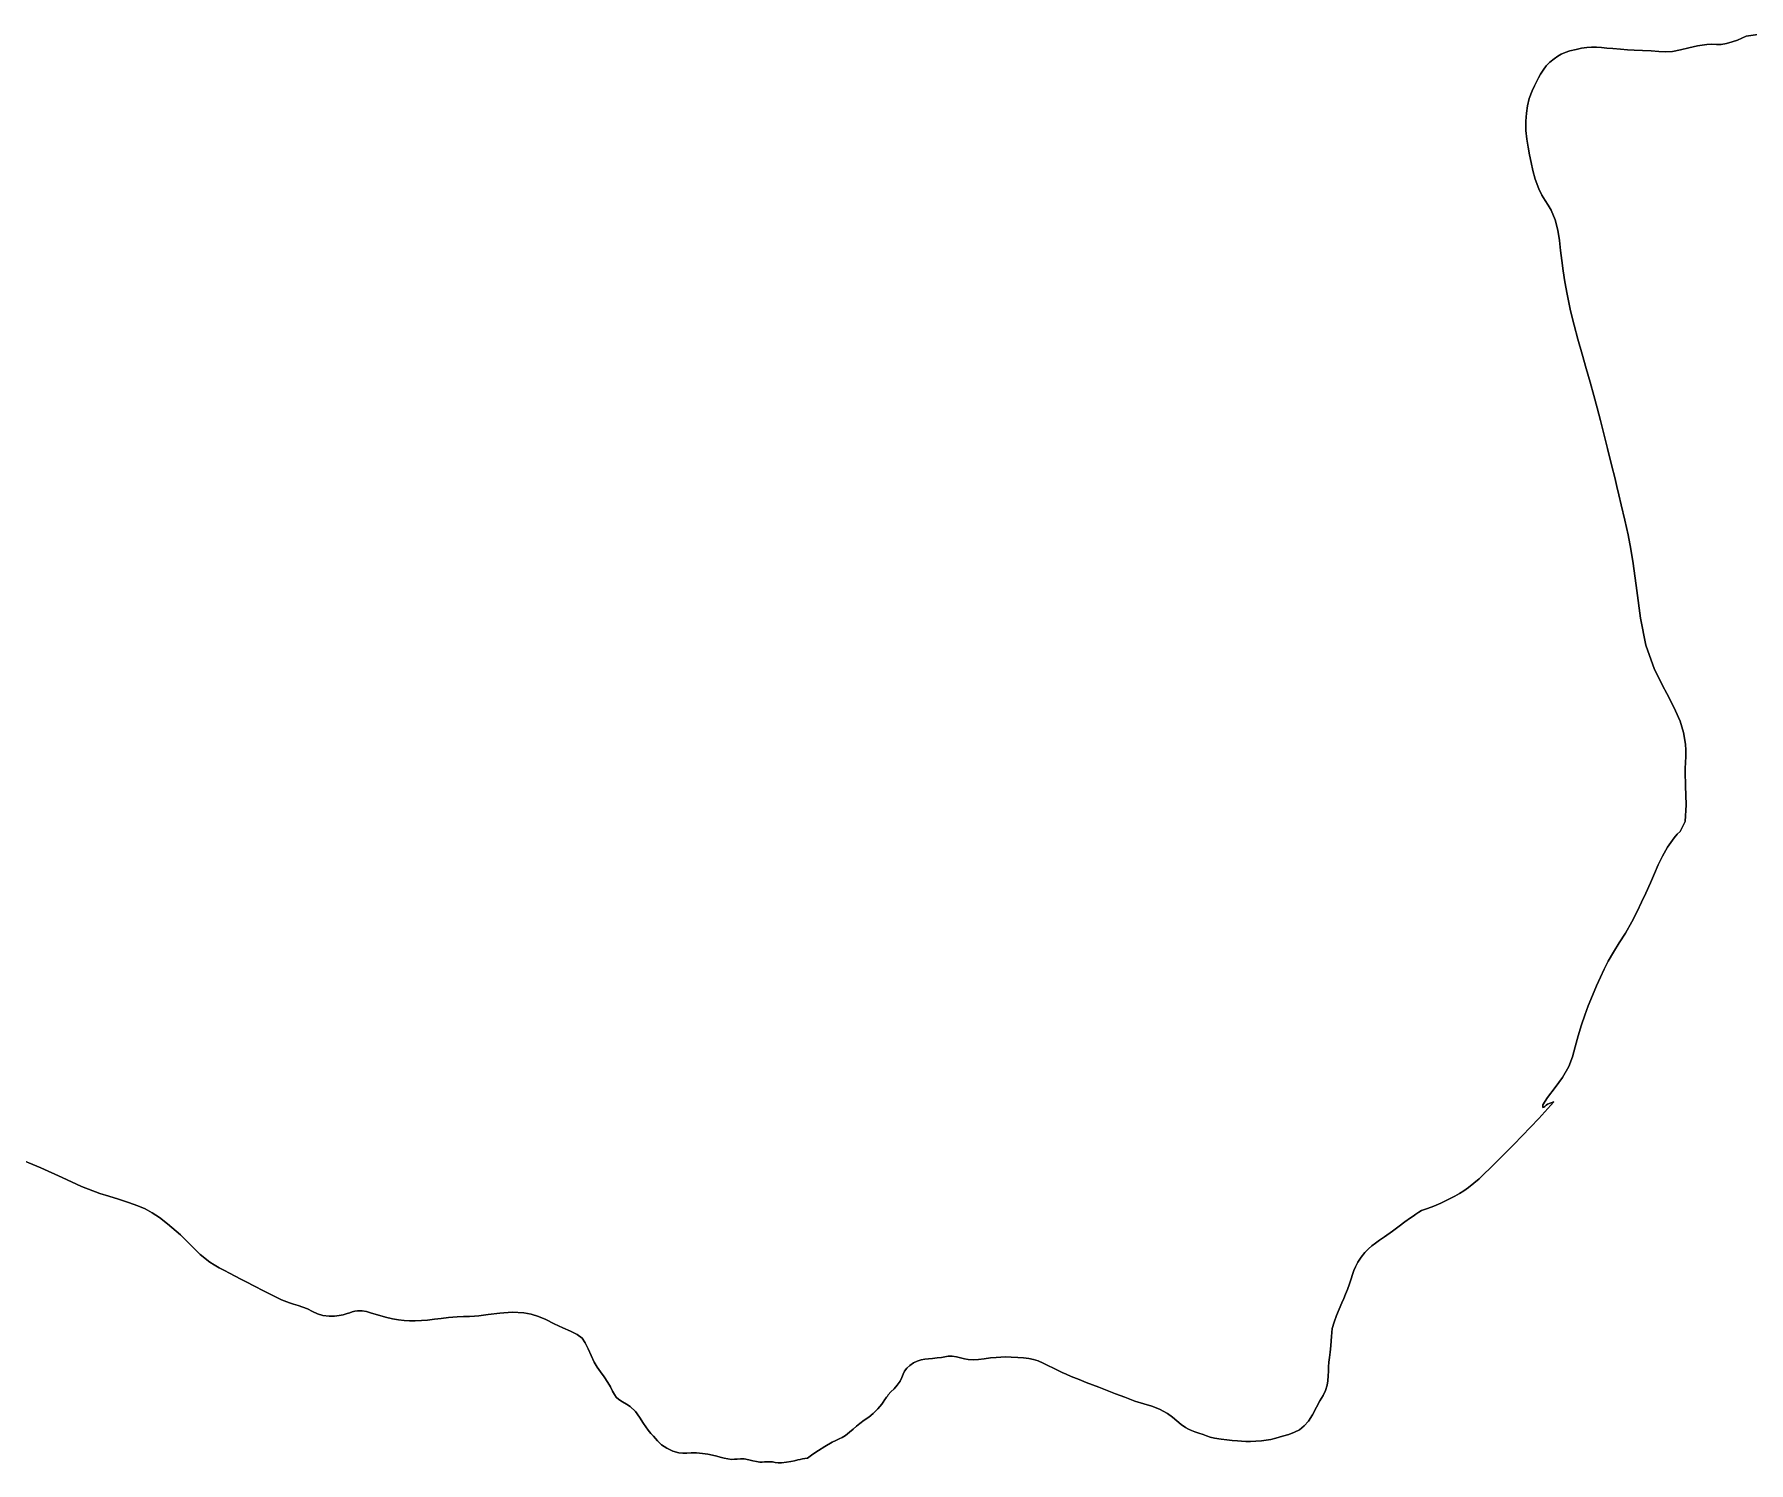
# Model space of a CAD drawing. Header units: inches. Extents: x 11258954 to 11313122, y 3645444 to 3695200.
# Drawn here: x 11266020 to 11266760, y 3673077 to 3673694 of the extents above; entities that cross this region are included whole.
import ezdxf

# ---------------------------------------------------------------- set-up
doc = ezdxf.new("R2010")
doc.units = ezdxf.units.IN
doc.header["$MEASUREMENT"] = 0
doc.layers.add('ZipCode', color=108, linetype='Continuous')

msp = doc.modelspace()

# ---------------------------------------------------------------- linework, layer by layer
at = {"layer": 'ZipCode'}
for points in [[(11266765.2815, 3673693.625, 0), (11266759.25, 3673692.8125, 0), (11266757.375, 3673691.9375, 0), (11266755.4065, 3673691.125, 0), (11266753.1875, 3673690.3125, 0), (11266750.6565, 3673689.625, 0), (11266748.375, 3673689.25, 0), (11266746.344, 3673689.25, 0), (11266744.4065, 3673689.3125, 0), (11266742.25, 3673689.25, 0), (11266738.219, 3673688.6875, 0), (11266734.4375, 3673687.8125, 0), (11266730.875, 3673686.875, 0), (11266727.4375, 3673686.25, 0), (11266724.5, 3673686.0625, 0), (11266721.469, 3673686.1875, 0), (11266718.1875, 3673686.4375, 0), (11266714.4375, 3673686.625, 0), (11266710.9065, 3673686.75, 0), (11266707.9375, 3673686.9375, 0), (11266705, 3673687.125, 0), (11266701.6565, 3673687.4375, 0), (11266699.094, 3673687.6875, 0), (11266696.719, 3673687.875, 0), (11266694.5315, 3673688.0625, 0), (11266692.4375, 3673688.0625, 0), (11266690.344, 3673687.9375, 0), (11266688.1565, 3673687.5625, 0), (11266685.7815, 3673687.0625, 0), (11266683.0625, 3673686.4375, 0), (11266681, 3673685.8125, 0), (11266679.344, 3673685.0625, 0), (11266677.844, 3673684.1875, 0), (11266676.25, 3673683.0625, 0), (11266674.4065, 3673681.5625, 0), (11266672.875, 3673679.9375, 0), (11266671.5625, 3673678.1875, 0), (11266670.4375, 3673676.4375, 0), (11266669.5, 3673674.8125, 0), (11266668.625, 3673673.125, 0), (11266667.75, 3673671.3125, 0), (11266666.844, 3673669.25, 0), (11266665.5625, 3673665.875, 0), (11266664.7815, 3673662.75, 0), (11266664.3125, 3673659.5625, 0), (11266664.0625, 3673656.0625, 0), (11266664.0625, 3673652.125, 0), (11266664.4375, 3673648.375, 0), (11266665, 3673644.9375, 0), (11266665.6565, 3673641.625, 0), (11266666.3125, 3673638.25, 0), (11266667.0315, 3673634.8125, 0), (11266668.094, 3673631.0625, 0), (11266669.6565, 3673626.8125, 0), (11266671, 3673624.0625, 0), (11266672.375, 3673621.8125, 0), (11266673.75, 3673619.8125, 0), (11266675.0625, 3673617.625, 0), (11266676.7815, 3673613.4375, 0), (11266677.875, 3673609, 0), (11266678.5625, 3673604.5625, 0), (11266679.0625, 3673600.25, 0), (11266679.594, 3673595.875, 0), (11266680.1875, 3673591.4375, 0), (11266680.9375, 3673586.75, 0), (11266681.844, 3673581.4375, 0), (11266683.3125, 3673574.125, 0), (11266684.875, 3673567.9375, 0), (11266686.5625, 3673561.9375, 0), (11266688.4375, 3673555.4375, 0), (11266690.1565, 3673549.25, 0), (11266691.8125, 3673543.3125, 0), (11266693.4065, 3673537.625, 0), (11266694.844, 3673532.25, 0), (11266696.2815, 3673526.75, 0), (11266697.719, 3673521.0625, 0), (11266699.344, 3673514.6875, 0), (11266701.25, 3673507.0625, 0), (11266702.469, 3673502.1875, 0), (11266703.4065, 3673498.3125, 0), (11266704.2815, 3673494.625, 0), (11266705.25, 3673490.4375, 0), (11266706.8125, 3673483.6875, 0), (11266708.1875, 3673477.375, 0), (11266709.4065, 3673471.25, 0), (11266710.4375, 3673465.0625, 0), (11266711.969, 3673453.375, 0), (11266713.5625, 3673441.375, 0), (11266715.9065, 3673429.75, 0), (11266719.6565, 3673419.25, 0), (11266721.3125, 3673415.875, 0), (11266723.125, 3673412.375, 0), (11266724.9375, 3673408.875, 0), (11266726.6565, 3673405.625, 0), (11266728.719, 3673401.4375, 0), (11266730.6565, 3673396.875, 0), (11266732.219, 3673392, 0), (11266733.0625, 3673387.0625, 0), (11266733.1875, 3673384.375, 0), (11266733.094, 3673381.6875, 0), (11266732.969, 3673379.0625, 0), (11266732.844, 3673376.4375, 0), (11266732.8785, 3673375.0515, 0), (11266733.0315, 3673368.9375, 0), (11266733.344, 3673360.75, 0), (11266732.875, 3673353.625, 0), (11266730.6565, 3673349.25, 0), (11266729.4375, 3673348.125, 0), (11266728.0625, 3673346.5, 0), (11266726.625, 3673344.5, 0), (11266725.25, 3673342.4375, 0), (11266723.0315, 3673338.625, 0), (11266721.2815, 3673334.9375, 0), (11266719.6565, 3673331.1875, 0), (11266717.844, 3673327.0625, 0), (11266715.844, 3673322.625, 0), (11266714.0625, 3673318.6875, 0), (11266712.1565, 3673314.75, 0), (11266709.844, 3673310.25, 0), (11266707.094, 3673305.375, 0), (11266704.4375, 3673301.125, 0), (11266701.9375, 3673297.1875, 0), (11266699.6565, 3673293.25, 0), (11266697.9375, 3673289.875, 0), (11266696.25, 3673286.3125, 0), (11266694.594, 3673282.5625, 0), (11266692.844, 3673278.4375, 0), (11266691, 3673273.9375, 0), (11266689.469, 3673269.875, 0), (11266688.0625, 3673265.75, 0), (11266686.6565, 3673261.0625, 0), (11266685.375, 3673256.25, 0), (11266684.219, 3673252, 0), (11266682.594, 3673247.8125, 0), (11266679.844, 3673243.0625, 0), (11266676.6565, 3673238.625, 0), (11266673.469, 3673234.4375, 0), (11266671.344, 3673231.25, 0), (11266671.4375, 3673230.0625, 0), (11266671.7815, 3673230.1875, 0), (11266672.2815, 3673230.5, 0), (11266672.844, 3673231, 0), (11266673.4375, 3673231.4375, 0), (11266676.094, 3673232.5625, 0), (11266669.625, 3673225.25, 0), (11266658.875, 3673214.125, 0), (11266648.6565, 3673203.875, 0), (11266646.094, 3673201.375, 0), (11266643.844, 3673199.25, 0), (11266641.6565, 3673197.375, 0), (11266639.25, 3673195.4375, 0), (11266637.344, 3673194.0625, 0), (11266635.469, 3673192.9375, 0), (11266633.4065, 3673191.8125, 0), (11266630.844, 3673190.4375, 0), (11266627.375, 3673188.6875, 0), (11266624.375, 3673187.4375, 0), (11266621.625, 3673186.4375, 0), (11266619.0625, 3673185.625, 0), (11266617.8125, 3673184.8125, 0), (11266616.5625, 3673184, 0), (11266615.375, 3673183.1875, 0), (11266614.25, 3673182.4375, 0), (11266611.7815, 3673180.625, 0), (11266609.3125, 3673178.8125, 0), (11266606.5315, 3673176.6875, 0), (11266603.0625, 3673174.25, 0), (11266600.844, 3673172.75, 0), (11266599.0625, 3673171.5, 0), (11266597.5, 3673170.375, 0), (11266596.0625, 3673169.0625, 0), (11266594.469, 3673167.375, 0), (11266592.9375, 3673165.375, 0), (11266591.5625, 3673163.3125, 0), (11266590.469, 3673161.25, 0), (11266589.7815, 3673159.625, 0), (11266589.219, 3673157.9375, 0), (11266588.594, 3673156.0625, 0), (11266587.844, 3673153.875, 0), (11266586.969, 3673151.4375, 0), (11266586.1875, 3673149.375, 0), (11266585.4375, 3673147.5, 0), (11266584.6565, 3673145.625, 0), (11266583.469, 3673143, 0), (11266582.2815, 3673140.25, 0), (11266581.219, 3673137.375, 0), (11266580.469, 3673134.625, 0), (11266580.219, 3673132.9375, 0), (11266580.125, 3673131.1875, 0), (11266580.0315, 3673129.3125, 0), (11266579.844, 3673127.0625, 0), (11266579.5315, 3673124.375, 0), (11266579.25, 3673122.125, 0), (11266579, 3673120.125, 0), (11266578.844, 3673118.0625, 0), (11266578.7815, 3673116.125, 0), (11266578.6875, 3673114.125, 0), (11266578.5625, 3673112.0625, 0), (11266578.25, 3673110.0625, 0), (11266577.5315, 3673107.75, 0), (11266576.469, 3673105.625, 0), (11266575.1565, 3673103.375, 0), (11266573.6565, 3673100.625, 0), (11266571.875, 3673097.3125, 0), (11266570.1565, 3673094.625, 0), (11266568.344, 3673092.5, 0), (11266566.25, 3673090.875, 0), (11266564.094, 3673089.75, 0), (11266561.6565, 3673088.875, 0), (11266558.969, 3673088.0625, 0), (11266556.0625, 3673087.25, 0), (11266553.875, 3673086.6875, 0), (11266551.9065, 3673086.3125, 0), (11266549.844, 3673086.0625, 0), (11266547.469, 3673085.875, 0), (11266545.1875, 3673085.75, 0), (11266543.125, 3673085.8125, 0), (11266541.25, 3673085.9375, 0), (11266539.469, 3673086.0625, 0), (11266537.2815, 3673086.25, 0), (11266534.969, 3673086.4375, 0), (11266532.469, 3673086.75, 0), (11266529.6565, 3673087.25, 0), (11266527.75, 3673087.6875, 0), (11266526.1875, 3673088.1875, 0), (11266524.6565, 3673088.8125, 0), (11266522.844, 3673089.4375, 0), (11266521.1565, 3673090, 0), (11266519.6565, 3673090.5625, 0), (11266518.3125, 3673091.1875, 0), (11266517.0625, 3673091.875, 0), (11266515.219, 3673093.1875, 0), (11266513.375, 3673094.6875, 0), (11266511.4375, 3673096.3125, 0), (11266509.25, 3673097.875, 0), (11266505.8125, 3673099.75, 0), (11266502.5315, 3673101, 0), (11266499.094, 3673102, 0), (11266495.25, 3673103.25, 0), (11266490.875, 3673104.875, 0), (11266486.875, 3673106.4375, 0), (11266483.1875, 3673107.875, 0), (11266479.6565, 3673109.25, 0), (11266476.969, 3673110.25, 0), (11266474.1875, 3673111.3125, 0), (11266471.125, 3673112.5, 0), (11266467.6565, 3673113.875, 0), (11266465.5315, 3673114.8125, 0), (11266463.75, 3673115.625, 0), (11266462.0315, 3673116.4375, 0), (11266460.0625, 3673117.4375, 0), (11266457.6875, 3673118.625, 0), (11266455.5315, 3673119.6875, 0), (11266453.5, 3673120.5625, 0), (11266451.469, 3673121.25, 0), (11266449.344, 3673121.6875, 0), (11266447.0625, 3673121.9375, 0), (11266444.594, 3673122.125, 0), (11266441.844, 3673122.25, 0), (11266439.4375, 3673122.3125, 0), (11266437.375, 3673122.25, 0), (11266435.2815, 3673122.125, 0), (11266432.844, 3673121.875, 0), (11266430.094, 3673121.5625, 0), (11266427.6565, 3673121.25, 0), (11266425.4065, 3673121.125, 0), (11266423.25, 3673121.25, 0), (11266421.625, 3673121.5625, 0), (11266419.969, 3673122, 0), (11266418.1875, 3673122.375, 0), (11266416.25, 3673122.625, 0), (11266414.594, 3673122.625, 0), (11266413.125, 3673122.375, 0), (11266411.625, 3673122.125, 0), (11266409.844, 3673121.875, 0), (11266407.844, 3673121.6875, 0), (11266406.0625, 3673121.5625, 0), (11266404.4375, 3673121.375, 0), (11266402.844, 3673121.0625, 0), (11266401.219, 3673120.5, 0), (11266399.594, 3673119.75, 0), (11266398.0625, 3673118.6875, 0), (11266396.6565, 3673117.4375, 0), (11266395.75, 3673116.1875, 0), (11266395.1565, 3673114.875, 0), (11266394.625, 3673113.4375, 0), (11266393.844, 3673111.875, 0), (11266392.5315, 3673110.0625, 0), (11266391.1875, 3673108.5625, 0), (11266389.875, 3673107.25, 0), (11266388.6565, 3673105.875, 0), (11266388.3125, 3673105.4375, 0), (11266387.969, 3673104.9375, 0), (11266387.625, 3673104.4375, 0), (11266387.25, 3673103.875, 0), (11266386.5315, 3673102.8125, 0), (11266385.875, 3673101.875, 0), (11266385.125, 3673100.9375, 0), (11266384.25, 3673099.875, 0), (11266382.25, 3673097.875, 0), (11266380.2815, 3673096.3125, 0), (11266378.3125, 3673095, 0), (11266376.469, 3673093.625, 0), (11266375.0315, 3673092.4375, 0), (11266373.594, 3673091.125, 0), (11266372.0315, 3673089.75, 0), (11266370.25, 3673088.4375, 0), (11266368.8125, 3673087.5625, 0), (11266367.469, 3673086.875, 0), (11266366.0625, 3673086.25, 0), (11266364.469, 3673085.4375, 0), (11266361.344, 3673083.6875, 0), (11266358.594, 3673081.9375, 0), (11266356.1565, 3673080.3125, 0), (11266353.844, 3673078.625, 0), (11266352.719, 3673078.4375, 0), (11266351.625, 3673078.25, 0), (11266350.594, 3673078.0625, 0), (11266349.6565, 3673077.875, 0), (11266348.1875, 3673077.5, 0), (11266346.625, 3673077.125, 0), (11266344.8125, 3673076.8125, 0), (11266342.6565, 3673076.625, 0), (11266341.094, 3673076.625, 0), (11266339.8125, 3673076.75, 0), (11266338.6565, 3673076.9375, 0), (11266337.469, 3673077.0625, 0), (11266336.4065, 3673077.0625, 0), (11266335.3125, 3673076.9375, 0), (11266334.219, 3673076.875, 0), (11266333.25, 3673076.875, 0), (11266331.7815, 3673077.125, 0), (11266330.25, 3673077.5, 0), (11266328.5315, 3673077.9375, 0), (11266326.469, 3673078.25, 0), (11266324.844, 3673078.3125, 0), (11266323.5, 3673078.1875, 0), (11266322.2815, 3673078.125, 0), (11266321.0625, 3673078.0625, 0), (11266319.469, 3673078.25, 0), (11266317.7815, 3673078.5625, 0), (11266316.125, 3673079, 0), (11266314.6565, 3673079.4375, 0), (11266312.7815, 3673079.9375, 0), (11266310.7815, 3673080.375, 0), (11266308.5, 3673080.625, 0), (11266305.844, 3673080.875, 0), (11266303.625, 3673080.9375, 0), (11266301.719, 3673080.8125, 0), (11266299.969, 3673080.75, 0), (11266298.25, 3673080.875, 0), (11266295.6875, 3673081.625, 0), (11266293.094, 3673082.875, 0), (11266290.8125, 3673084.375, 0), (11266289.0625, 3673086.0625, 0), (11266288.219, 3673087.0625, 0), (11266287.25, 3673088.125, 0), (11266286.1875, 3673089.25, 0), (11266285.0625, 3673090.625, 0), (11266283, 3673093.5625, 0), (11266281.3125, 3673096.3125, 0), (11266279.5315, 3673098.75, 0), (11266277.25, 3673100.875, 0), (11266275.625, 3673101.9375, 0), (11266273.9375, 3673102.9375, 0), (11266272.375, 3673103.9375, 0), (11266271.25, 3673104.875, 0), (11266270.4065, 3673106.0625, 0), (11266269.625, 3673107.5625, 0), (11266268.719, 3673109.375, 0), (11266267.6565, 3673111.25, 0), (11266265.969, 3673113.75, 0), (11266264.4065, 3673115.875, 0), (11266262.969, 3673117.875, 0), (11266261.6565, 3673120.0625, 0), (11266260.344, 3673122.875, 0), (11266259.125, 3673125.8125, 0), (11266257.844, 3673128.4375, 0), (11266256.469, 3673130.4375, 0), (11266254.344, 3673132, 0), (11266251.5, 3673133.4375, 0), (11266248.1565, 3673134.9375, 0), (11266244.469, 3673136.625, 0), (11266240.844, 3673138.4375, 0), (11266237.594, 3673139.8125, 0), (11266234.5, 3673140.8125, 0), (11266231.25, 3673141.4375, 0), (11266226.219, 3673141.625, 0), (11266220.9375, 3673141.25, 0), (11266215.969, 3673140.625, 0), (11266211.844, 3673140.0625, 0), (11266209.969, 3673139.9375, 0), (11266207.7815, 3673139.8125, 0), (11266205.2815, 3673139.75, 0), (11266202.469, 3673139.625, 0), (11266198.7815, 3673139.3125, 0), (11266195.625, 3673138.9375, 0), (11266192.6875, 3673138.5625, 0), (11266189.6565, 3673138.25, 0), (11266187.094, 3673138.0625, 0), (11266184.4375, 3673137.9375, 0), (11266181.9065, 3673137.9375, 0), (11266179.6565, 3673138.0625, 0), (11266177.219, 3673138.375, 0), (11266174.594, 3673138.8125, 0), (11266171.594, 3673139.5, 0), (11266168.0625, 3673140.4375, 0), (11266165.5, 3673141.1875, 0), (11266163.375, 3673141.875, 0), (11266161.4375, 3673142.25, 0), (11266159.469, 3673142.25, 0), (11266158.344, 3673142.0625, 0), (11266157.219, 3673141.75, 0), (11266156.094, 3673141.4375, 0), (11266155.0625, 3673141.0625, 0), (11266153.344, 3673140.5625, 0), (11266151.5, 3673140.1875, 0), (11266149.5, 3673139.9375, 0), (11266147.25, 3673139.875, 0), (11266144.5315, 3673140.1875, 0), (11266142.219, 3673141, 0), (11266140.0625, 3673142, 0), (11266137.875, 3673143.0625, 0), (11266135.875, 3673143.8125, 0), (11266133.8125, 3673144.5, 0), (11266131.8125, 3673145.125, 0), (11266130.0625, 3673145.625, 0), (11266126.719, 3673146.9375, 0), (11266123.1565, 3673148.6875, 0), (11266119.219, 3673150.75, 0), (11266114.6565, 3673153.0625, 0), (11266111.625, 3673154.5625, 0), (11266109.0315, 3673155.9375, 0), (11266106.6875, 3673157.1875, 0), (11266104.25, 3673158.4375, 0), (11266102.0315, 3673159.625, 0), (11266099.75, 3673160.8125, 0), (11266097.5625, 3673162.0625, 0), (11266095.6565, 3673163.25, 0), (11266091.594, 3673166.5625, 0), (11266087.594, 3673170.5, 0), (11266083.0625, 3673175, 0), (11266077.469, 3673179.875, 0), (11266073.9375, 3673182.5625, 0), (11266070.8125, 3673184.625, 0), (11266067.8125, 3673186.25, 0), (11266064.6565, 3673187.625, 0), (11266060.594, 3673189.0625, 0), (11266056.2815, 3673190.4375, 0), (11266052.0625, 3673191.6875, 0), (11266048.25, 3673192.875, 0), (11266040.2815, 3673195.9375, 0), (11266031.969, 3673199.75, 0), (11266022.6565, 3673204.0625, 0), (11266011.6565, 3673208.625, 0)], [(11266011.6565, 3673208.625, 0), (11266022.6565, 3673204.0625, 0), (11266031.969, 3673199.75, 0), (11266040.2815, 3673195.9375, 0), (11266048.25, 3673192.875, 0), (11266052.0625, 3673191.6875, 0), (11266056.2815, 3673190.4375, 0), (11266060.594, 3673189.0625, 0), (11266064.6565, 3673187.625, 0), (11266067.8125, 3673186.25, 0), (11266070.8125, 3673184.625, 0), (11266073.9375, 3673182.5625, 0), (11266077.469, 3673179.875, 0), (11266083.0625, 3673175, 0), (11266087.594, 3673170.5, 0), (11266091.594, 3673166.5625, 0), (11266095.6565, 3673163.25, 0), (11266097.5625, 3673162.0625, 0), (11266099.75, 3673160.8125, 0), (11266102.0315, 3673159.625, 0), (11266104.25, 3673158.4375, 0), (11266106.6875, 3673157.1875, 0), (11266109.0315, 3673155.9375, 0), (11266111.625, 3673154.5625, 0), (11266114.6565, 3673153.0625, 0), (11266119.219, 3673150.75, 0), (11266123.1565, 3673148.6875, 0), (11266126.719, 3673146.9375, 0), (11266130.0625, 3673145.625, 0), (11266131.8125, 3673145.125, 0), (11266133.8125, 3673144.5, 0), (11266135.875, 3673143.8125, 0), (11266137.875, 3673143.0625, 0), (11266140.0625, 3673142, 0), (11266142.219, 3673141, 0), (11266144.5315, 3673140.1875, 0), (11266147.25, 3673139.875, 0), (11266149.5, 3673139.9375, 0), (11266151.5, 3673140.1875, 0), (11266153.344, 3673140.5625, 0), (11266155.0625, 3673141.0625, 0), (11266156.094, 3673141.4375, 0), (11266157.219, 3673141.75, 0), (11266158.344, 3673142.0625, 0), (11266159.469, 3673142.25, 0), (11266161.4375, 3673142.25, 0), (11266163.375, 3673141.875, 0), (11266165.5, 3673141.1875, 0), (11266168.0625, 3673140.4375, 0), (11266171.594, 3673139.5, 0), (11266174.594, 3673138.8125, 0), (11266177.219, 3673138.375, 0), (11266179.6565, 3673138.0625, 0), (11266181.9065, 3673137.9375, 0), (11266184.4375, 3673137.9375, 0), (11266187.094, 3673138.0625, 0), (11266189.6565, 3673138.25, 0), (11266192.6875, 3673138.5625, 0), (11266195.625, 3673138.9375, 0), (11266198.7815, 3673139.3125, 0), (11266202.469, 3673139.625, 0), (11266205.2815, 3673139.75, 0), (11266207.7815, 3673139.8125, 0), (11266209.969, 3673139.9375, 0), (11266211.844, 3673140.0625, 0), (11266215.969, 3673140.625, 0), (11266220.9375, 3673141.25, 0), (11266226.219, 3673141.625, 0), (11266231.25, 3673141.4375, 0), (11266234.5, 3673140.8125, 0), (11266237.594, 3673139.8125, 0), (11266240.844, 3673138.4375, 0), (11266244.469, 3673136.625, 0), (11266248.1565, 3673134.9375, 0), (11266251.5, 3673133.4375, 0), (11266254.344, 3673132, 0), (11266256.469, 3673130.4375, 0), (11266257.844, 3673128.4375, 0), (11266259.125, 3673125.8125, 0), (11266260.344, 3673122.875, 0), (11266261.6565, 3673120.0625, 0), (11266262.969, 3673117.875, 0), (11266264.4065, 3673115.875, 0), (11266265.969, 3673113.75, 0), (11266267.6565, 3673111.25, 0), (11266268.719, 3673109.375, 0), (11266269.625, 3673107.5625, 0), (11266270.4065, 3673106.0625, 0), (11266271.25, 3673104.875, 0), (11266272.375, 3673103.9375, 0), (11266273.9375, 3673102.9375, 0), (11266275.625, 3673101.9375, 0), (11266277.25, 3673100.875, 0), (11266279.5315, 3673098.75, 0), (11266281.3125, 3673096.3125, 0), (11266283, 3673093.5625, 0), (11266285.0625, 3673090.625, 0), (11266286.1875, 3673089.25, 0), (11266287.25, 3673088.125, 0), (11266288.219, 3673087.0625, 0), (11266289.0625, 3673086.0625, 0), (11266290.8125, 3673084.375, 0), (11266293.094, 3673082.875, 0), (11266295.6875, 3673081.625, 0), (11266298.25, 3673080.875, 0), (11266299.969, 3673080.75, 0), (11266301.719, 3673080.8125, 0), (11266303.625, 3673080.9375, 0), (11266305.844, 3673080.875, 0), (11266308.5, 3673080.625, 0), (11266310.7815, 3673080.375, 0), (11266312.7815, 3673079.9375, 0), (11266314.6565, 3673079.4375, 0), (11266316.125, 3673079, 0), (11266317.7815, 3673078.5625, 0), (11266319.469, 3673078.25, 0), (11266321.0625, 3673078.0625, 0), (11266322.2815, 3673078.125, 0), (11266323.5, 3673078.1875, 0), (11266324.844, 3673078.3125, 0), (11266326.469, 3673078.25, 0), (11266328.5315, 3673077.9375, 0), (11266330.25, 3673077.5, 0), (11266331.7815, 3673077.125, 0), (11266333.25, 3673076.875, 0), (11266334.219, 3673076.875, 0), (11266335.3125, 3673076.9375, 0), (11266336.4065, 3673077.0625, 0), (11266337.469, 3673077.0625, 0), (11266338.6565, 3673076.9375, 0), (11266339.8125, 3673076.75, 0), (11266341.094, 3673076.625, 0), (11266342.6565, 3673076.625, 0), (11266344.8125, 3673076.8125, 0), (11266346.625, 3673077.125, 0), (11266348.1875, 3673077.5, 0), (11266349.6565, 3673077.875, 0), (11266350.594, 3673078.0625, 0), (11266351.625, 3673078.25, 0), (11266352.719, 3673078.4375, 0), (11266353.844, 3673078.625, 0), (11266356.1565, 3673080.3125, 0), (11266358.594, 3673081.9375, 0), (11266361.344, 3673083.6875, 0), (11266364.469, 3673085.4375, 0), (11266366.0625, 3673086.25, 0), (11266367.469, 3673086.875, 0), (11266368.8125, 3673087.5625, 0), (11266370.25, 3673088.4375, 0), (11266372.0315, 3673089.75, 0), (11266373.594, 3673091.125, 0), (11266375.0315, 3673092.4375, 0), (11266376.469, 3673093.625, 0), (11266378.3125, 3673095, 0), (11266380.2815, 3673096.3125, 0), (11266382.25, 3673097.875, 0), (11266384.25, 3673099.875, 0), (11266385.125, 3673100.9375, 0), (11266385.875, 3673101.875, 0), (11266386.5315, 3673102.8125, 0), (11266387.25, 3673103.875, 0), (11266387.625, 3673104.4375, 0), (11266387.969, 3673104.9375, 0), (11266388.3125, 3673105.4375, 0), (11266388.6565, 3673105.875, 0), (11266389.875, 3673107.25, 0), (11266391.1875, 3673108.5625, 0), (11266392.5315, 3673110.0625, 0), (11266393.844, 3673111.875, 0), (11266394.625, 3673113.4375, 0), (11266395.1565, 3673114.875, 0), (11266395.75, 3673116.1875, 0), (11266396.6565, 3673117.4375, 0), (11266398.0625, 3673118.6875, 0), (11266399.594, 3673119.75, 0), (11266401.219, 3673120.5, 0), (11266402.844, 3673121.0625, 0), (11266404.4375, 3673121.375, 0), (11266406.0625, 3673121.5625, 0), (11266407.844, 3673121.6875, 0), (11266409.844, 3673121.875, 0), (11266411.625, 3673122.125, 0), (11266413.125, 3673122.375, 0), (11266414.594, 3673122.625, 0), (11266416.25, 3673122.625, 0), (11266418.1875, 3673122.375, 0), (11266419.969, 3673122, 0), (11266421.625, 3673121.5625, 0), (11266423.25, 3673121.25, 0), (11266425.4065, 3673121.125, 0), (11266427.6565, 3673121.25, 0), (11266430.094, 3673121.5625, 0), (11266432.844, 3673121.875, 0), (11266435.2815, 3673122.125, 0), (11266437.375, 3673122.25, 0), (11266439.4375, 3673122.3125, 0), (11266441.844, 3673122.25, 0), (11266444.594, 3673122.125, 0), (11266447.0625, 3673121.9375, 0), (11266449.344, 3673121.6875, 0), (11266451.469, 3673121.25, 0), (11266453.5, 3673120.5625, 0), (11266455.5315, 3673119.6875, 0), (11266457.6875, 3673118.625, 0), (11266460.0625, 3673117.4375, 0), (11266462.0315, 3673116.4375, 0), (11266463.75, 3673115.625, 0), (11266465.5315, 3673114.8125, 0), (11266467.6565, 3673113.875, 0), (11266471.125, 3673112.5, 0), (11266474.1875, 3673111.3125, 0), (11266476.969, 3673110.25, 0), (11266479.6565, 3673109.25, 0), (11266483.1875, 3673107.875, 0), (11266486.875, 3673106.4375, 0), (11266490.875, 3673104.875, 0), (11266495.25, 3673103.25, 0), (11266499.094, 3673102, 0), (11266502.5315, 3673101, 0), (11266505.8125, 3673099.75, 0), (11266509.25, 3673097.875, 0), (11266511.4375, 3673096.3125, 0), (11266513.375, 3673094.6875, 0), (11266515.219, 3673093.1875, 0), (11266517.0625, 3673091.875, 0), (11266518.3125, 3673091.1875, 0), (11266519.6565, 3673090.5625, 0), (11266521.1565, 3673090, 0), (11266522.844, 3673089.4375, 0), (11266524.6565, 3673088.8125, 0), (11266526.1875, 3673088.1875, 0), (11266527.75, 3673087.6875, 0), (11266529.6565, 3673087.25, 0), (11266532.469, 3673086.75, 0), (11266534.969, 3673086.4375, 0), (11266537.2815, 3673086.25, 0), (11266539.469, 3673086.0625, 0), (11266541.25, 3673085.9375, 0), (11266543.125, 3673085.8125, 0), (11266545.1875, 3673085.75, 0), (11266547.469, 3673085.875, 0), (11266549.844, 3673086.0625, 0), (11266551.9065, 3673086.3125, 0), (11266553.875, 3673086.6875, 0), (11266556.0625, 3673087.25, 0), (11266558.969, 3673088.0625, 0), (11266561.6565, 3673088.875, 0), (11266564.094, 3673089.75, 0), (11266566.25, 3673090.875, 0), (11266568.344, 3673092.5, 0), (11266570.1565, 3673094.625, 0), (11266571.875, 3673097.3125, 0), (11266573.6565, 3673100.625, 0), (11266575.1565, 3673103.375, 0), (11266576.469, 3673105.625, 0), (11266577.5315, 3673107.75, 0), (11266578.25, 3673110.0625, 0), (11266578.5625, 3673112.0625, 0), (11266578.6875, 3673114.125, 0), (11266578.7815, 3673116.125, 0), (11266578.844, 3673118.0625, 0), (11266579, 3673120.125, 0), (11266579.25, 3673122.125, 0), (11266579.5315, 3673124.375, 0), (11266579.844, 3673127.0625, 0), (11266580.0315, 3673129.3125, 0), (11266580.125, 3673131.1875, 0), (11266580.219, 3673132.9375, 0), (11266580.469, 3673134.625, 0), (11266581.219, 3673137.375, 0), (11266582.2815, 3673140.25, 0), (11266583.469, 3673143, 0), (11266584.6565, 3673145.625, 0), (11266585.4375, 3673147.5, 0), (11266586.1875, 3673149.375, 0), (11266586.969, 3673151.4375, 0), (11266587.844, 3673153.875, 0), (11266588.594, 3673156.0625, 0), (11266589.219, 3673157.9375, 0), (11266589.7815, 3673159.625, 0), (11266590.469, 3673161.25, 0), (11266591.5625, 3673163.3125, 0), (11266592.9375, 3673165.375, 0), (11266594.469, 3673167.375, 0), (11266596.0625, 3673169.0625, 0), (11266597.5, 3673170.375, 0), (11266599.0625, 3673171.5, 0), (11266600.844, 3673172.75, 0), (11266603.0625, 3673174.25, 0), (11266606.5315, 3673176.6875, 0), (11266609.3125, 3673178.8125, 0), (11266611.7815, 3673180.625, 0), (11266614.25, 3673182.4375, 0), (11266615.375, 3673183.1875, 0), (11266616.5625, 3673184, 0), (11266617.8125, 3673184.8125, 0), (11266619.0625, 3673185.625, 0), (11266621.625, 3673186.4375, 0), (11266624.375, 3673187.4375, 0), (11266627.375, 3673188.6875, 0), (11266630.844, 3673190.4375, 0), (11266633.4065, 3673191.8125, 0), (11266635.469, 3673192.9375, 0), (11266637.344, 3673194.0625, 0), (11266639.25, 3673195.4375, 0), (11266641.6565, 3673197.375, 0), (11266643.844, 3673199.25, 0), (11266646.094, 3673201.375, 0), (11266648.6565, 3673203.875, 0), (11266658.875, 3673214.125, 0), (11266669.625, 3673225.25, 0), (11266676.094, 3673232.5625, 0), (11266673.4375, 3673231.4375, 0), (11266672.844, 3673231, 0), (11266672.2815, 3673230.5, 0), (11266671.7815, 3673230.1875, 0), (11266671.4375, 3673230.0625, 0), (11266671.344, 3673231.25, 0), (11266673.469, 3673234.4375, 0), (11266676.6565, 3673238.625, 0), (11266679.844, 3673243.0625, 0), (11266682.594, 3673247.8125, 0), (11266684.219, 3673252, 0), (11266685.375, 3673256.25, 0), (11266686.6565, 3673261.0625, 0), (11266688.0625, 3673265.75, 0), (11266689.469, 3673269.875, 0), (11266691, 3673273.9375, 0), (11266692.844, 3673278.4375, 0), (11266694.594, 3673282.5625, 0), (11266696.25, 3673286.3125, 0), (11266697.9375, 3673289.875, 0), (11266699.6565, 3673293.25, 0), (11266701.9375, 3673297.1875, 0), (11266704.4375, 3673301.125, 0), (11266707.094, 3673305.375, 0), (11266709.844, 3673310.25, 0), (11266712.1565, 3673314.75, 0), (11266714.0625, 3673318.6875, 0), (11266715.844, 3673322.625, 0), (11266717.844, 3673327.0625, 0), (11266719.6565, 3673331.1875, 0), (11266721.2815, 3673334.9375, 0), (11266723.0315, 3673338.625, 0), (11266725.25, 3673342.4375, 0), (11266726.625, 3673344.5, 0), (11266728.0625, 3673346.5, 0), (11266729.4375, 3673348.125, 0), (11266730.6565, 3673349.25, 0), (11266732.875, 3673353.625, 0), (11266733.344, 3673360.75, 0), (11266733.0315, 3673368.9375, 0), (11266732.8785, 3673375.0515, 0), (11266732.844, 3673376.4375, 0), (11266732.969, 3673379.0625, 0), (11266733.094, 3673381.6875, 0), (11266733.1875, 3673384.375, 0), (11266733.0625, 3673387.0625, 0), (11266732.219, 3673392, 0), (11266730.6565, 3673396.875, 0), (11266728.719, 3673401.4375, 0), (11266726.6565, 3673405.625, 0), (11266724.9375, 3673408.875, 0), (11266723.125, 3673412.375, 0), (11266721.3125, 3673415.875, 0), (11266719.6565, 3673419.25, 0), (11266715.9065, 3673429.75, 0), (11266713.5625, 3673441.375, 0), (11266711.969, 3673453.375, 0), (11266710.4375, 3673465.0625, 0), (11266709.4065, 3673471.25, 0), (11266708.1875, 3673477.375, 0), (11266706.8125, 3673483.6875, 0), (11266705.25, 3673490.4375, 0), (11266704.2815, 3673494.625, 0), (11266703.4065, 3673498.3125, 0), (11266702.469, 3673502.1875, 0), (11266701.25, 3673507.0625, 0), (11266699.344, 3673514.6875, 0), (11266697.719, 3673521.0625, 0), (11266696.2815, 3673526.75, 0), (11266694.844, 3673532.25, 0), (11266693.4065, 3673537.625, 0), (11266691.8125, 3673543.3125, 0), (11266690.1565, 3673549.25, 0), (11266688.4375, 3673555.4375, 0), (11266686.5625, 3673561.9375, 0), (11266684.875, 3673567.9375, 0), (11266683.3125, 3673574.125, 0), (11266681.844, 3673581.4375, 0), (11266680.9375, 3673586.75, 0), (11266680.1875, 3673591.4375, 0), (11266679.594, 3673595.875, 0), (11266679.0625, 3673600.25, 0), (11266678.5625, 3673604.5625, 0), (11266677.875, 3673609, 0), (11266676.7815, 3673613.4375, 0), (11266675.0625, 3673617.625, 0), (11266673.75, 3673619.8125, 0), (11266672.375, 3673621.8125, 0), (11266671, 3673624.0625, 0), (11266669.6565, 3673626.8125, 0), (11266668.094, 3673631.0625, 0), (11266667.0315, 3673634.8125, 0), (11266666.3125, 3673638.25, 0), (11266665.6565, 3673641.625, 0), (11266665, 3673644.9375, 0), (11266664.4375, 3673648.375, 0), (11266664.0625, 3673652.125, 0), (11266664.0625, 3673656.0625, 0), (11266664.3125, 3673659.5625, 0), (11266664.7815, 3673662.75, 0), (11266665.5625, 3673665.875, 0), (11266666.844, 3673669.25, 0), (11266667.75, 3673671.3125, 0), (11266668.625, 3673673.125, 0), (11266669.5, 3673674.8125, 0), (11266670.4375, 3673676.4375, 0), (11266671.5625, 3673678.1875, 0), (11266672.875, 3673679.9375, 0), (11266674.4065, 3673681.5625, 0), (11266676.25, 3673683.0625, 0), (11266677.844, 3673684.1875, 0), (11266679.344, 3673685.0625, 0), (11266681, 3673685.8125, 0), (11266683.0625, 3673686.4375, 0), (11266685.7815, 3673687.0625, 0), (11266688.1565, 3673687.5625, 0), (11266690.344, 3673687.9375, 0), (11266692.4375, 3673688.0625, 0), (11266694.5315, 3673688.0625, 0), (11266696.719, 3673687.875, 0), (11266699.094, 3673687.6875, 0), (11266701.6565, 3673687.4375, 0), (11266705, 3673687.125, 0), (11266707.9375, 3673686.9375, 0), (11266710.9065, 3673686.75, 0), (11266714.4375, 3673686.625, 0), (11266718.1875, 3673686.4375, 0), (11266721.469, 3673686.1875, 0), (11266724.5, 3673686.0625, 0), (11266727.4375, 3673686.25, 0), (11266730.875, 3673686.875, 0), (11266734.4375, 3673687.8125, 0), (11266738.219, 3673688.6875, 0), (11266742.25, 3673689.25, 0), (11266744.4065, 3673689.3125, 0), (11266746.344, 3673689.25, 0), (11266748.375, 3673689.25, 0), (11266750.6565, 3673689.625, 0), (11266753.1875, 3673690.3125, 0), (11266755.4065, 3673691.125, 0), (11266757.375, 3673691.9375, 0), (11266759.25, 3673692.8125, 0), (11266765.2815, 3673693.625, 0)]]:
    msp.add_polyline3d(points, dxfattribs=at)

doc.saveas('drawing.dxf')
